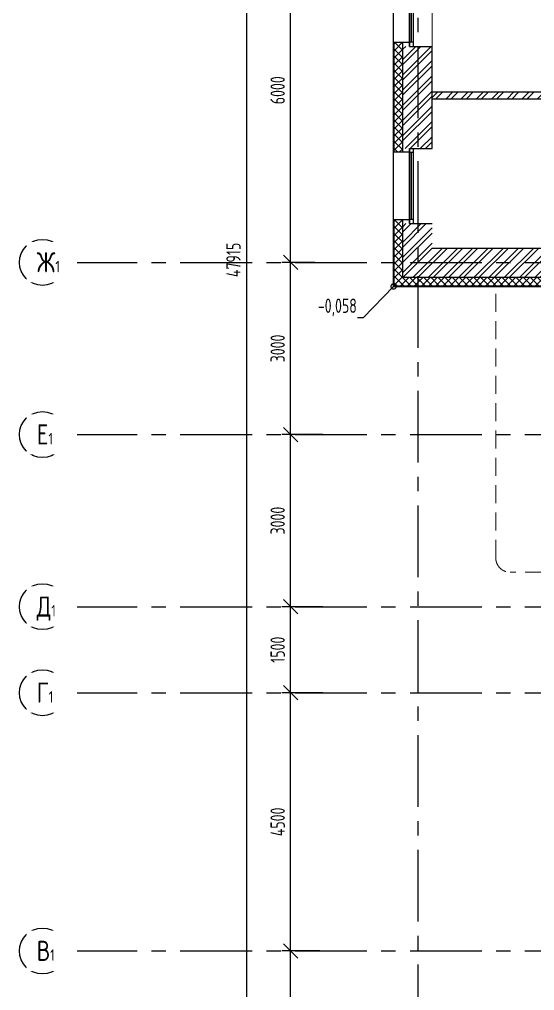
# Model space of a CAD drawing. Header units: millimetres. Extents: x -106726 to 8952771, y -150083 to 686385.
# Drawn here: x -13364 to -4396, y 38705 to 55629 of the extents above; entities that cross this region are included whole.
import ezdxf
from ezdxf import colors
from ezdxf.entities.mleader import LeaderData, LeaderLine
from ezdxf.math import Vec2, Vec3

# ---------------------------------------------------------------- set-up
doc = ezdxf.new("R2010")
doc.units = ezdxf.units.MM
doc.linetypes.add('CENTER', pattern=[2, 1.25, -0.25, 0.25, -0.25])
doc.linetypes.add('DASHED', pattern=[19.05, 12.7, -6.35])
doc.layers.get('Defpoints').update_dxf_attribs({"color": 8})
doc.layers.add('АР_новое окно', color=160, linetype='Continuous')
doc.styles.add('ISOCPEUR', font='isocpeur.ttf', dxfattribs={"width": 0.7})
doc.styles.add('ГОСТ 2.304', font='isocpeur.ttf', dxfattribs={"width": 0.7})
doc.dimstyles.new('СПДС', dxfattribs={"dimscale": 100, "dimtxt": 2.5, "dimasz": 2.5, "dimexe": 1.5, "dimexo": 0, "dimgap": 1, "dimtad": 1, "dimdec": 0, "dimrnd": 1, "dimtxsty": 'ГОСТ 2.304', "dimblk": 'OBLIQUE', "dimcen": 2.5, "dimdle": 1.5, "dimadec": 0, "dimazin": 2, "dimtfac": 0.75, "dimtdec": 0, "dimtmove": 1, "dimatfit": 3, "dimfxl": 1, "dimtolj": 1, "dimarcsym": 1})
pattern_1 = [(45, (-951676.66, 109617.1), (-132.58252, 132.58252), []), (45, (-951588.28, 109617.1), (-132.58252, 132.58252), [])]

# ---------------------------------------------------------------- blocks, each defined once
blk = doc.blocks.new('_Oblique')
at = {"color": 8, "linetype": 'ByBlock', "lineweight": -2}
blk.add_line((-0.5, -0.5), (0.5, 0.5), dxfattribs=at)
blk = doc.blocks.new('*D1024')
at = {"color": 8, "lineweight": -2, "ltscale": 100, "transparency": 16777216}
for p, q in [((-8643, 36245), (-8643, 39545)), ((-8134, 39395), (-8793, 39395)), ((-8301, 36395), (-8793, 36395))]:
    blk.add_line(p, q, dxfattribs=at)
at = {"layer": 'Defpoints', "color": 0, "ltscale": 100, "transparency": 16777216}
for p in [(-8643, 39395), (-8134, 39395), (-8301, 36395)]:
    blk.add_point(p, dxfattribs=at)
at = {"color": 8, "lineweight": -2, "ltscale": 100, "transparency": 16777216, "xscale": 250, "yscale": 250, "zscale": 250}
for p, rotation in [((-8643, 39395), 90), ((-8643, 36395), 270)]:
    blk.add_blockref('_Oblique', p, dxfattribs=dict(at, rotation=rotation))
at = {"color": 8, "ltscale": 100, "transparency": 16777216, "insert": (-8868, 37895), "char_height": 250, "attachment_point": 5, "rotation": 90, "style": 'ГОСТ 2.304'}
blk.add_mtext('\\A1;3000', dxfattribs=at)
blk = doc.blocks.new('*D1025')
at = {"color": 8, "lineweight": -2, "ltscale": 100, "transparency": 16777216}
for p, q in [((-8643, 39245), (-8643, 44045)), ((-8080, 43895), (-8793, 43895)), ((-8134, 39395), (-8793, 39395))]:
    blk.add_line(p, q, dxfattribs=at)
at = {"layer": 'Defpoints', "color": 0, "ltscale": 100, "transparency": 16777216}
for p in [(-8643, 43895), (-8080, 43895), (-8134, 39395)]:
    blk.add_point(p, dxfattribs=at)
at = {"color": 8, "lineweight": -2, "ltscale": 100, "transparency": 16777216, "xscale": 250, "yscale": 250, "zscale": 250}
for p, rotation in [((-8643, 43895), 90), ((-8643, 39395), 270)]:
    blk.add_blockref('_Oblique', p, dxfattribs=dict(at, rotation=rotation))
at = {"color": 8, "ltscale": 100, "transparency": 16777216, "insert": (-8868, 41645), "char_height": 250, "attachment_point": 5, "rotation": 90, "style": 'ГОСТ 2.304'}
blk.add_mtext('\\A1;4500', dxfattribs=at)
blk = doc.blocks.new('*D1048')
at = {"color": 8, "lineweight": -2, "ltscale": 100, "transparency": 16777216}
for p, q in [((-8643, 43745), (-8643, 45545)), ((-8080, 45395), (-8793, 45395)), ((-8080, 43895), (-8793, 43895))]:
    blk.add_line(p, q, dxfattribs=at)
at = {"layer": 'Defpoints', "color": 0, "ltscale": 100, "transparency": 16777216}
for p in [(-8643, 45395), (-8080, 45395), (-8080, 43895)]:
    blk.add_point(p, dxfattribs=at)
at = {"color": 8, "lineweight": -2, "ltscale": 100, "transparency": 16777216, "xscale": 250, "yscale": 250, "zscale": 250}
for p, rotation in [((-8643, 45395), 90), ((-8643, 43895), 270)]:
    blk.add_blockref('_Oblique', p, dxfattribs=dict(at, rotation=rotation))
at = {"color": 8, "ltscale": 100, "transparency": 16777216, "insert": (-8868, 44645), "char_height": 250, "attachment_point": 5, "rotation": 90, "style": 'ГОСТ 2.304'}
blk.add_mtext('\\A1;1500', dxfattribs=at)
blk = doc.blocks.new('*D1049')
at = {"color": 8, "lineweight": -2, "ltscale": 100, "transparency": 16777216}
for p, q in [((-8643, 45245), (-8643, 48545)), ((-8219, 48395), (-8793, 48395)), ((-8080, 45395), (-8793, 45395))]:
    blk.add_line(p, q, dxfattribs=at)
at = {"layer": 'Defpoints', "color": 0, "ltscale": 100, "transparency": 16777216}
for p in [(-8643, 48395), (-8219, 48395), (-8080, 45395)]:
    blk.add_point(p, dxfattribs=at)
at = {"color": 8, "lineweight": -2, "ltscale": 100, "transparency": 16777216, "xscale": 250, "yscale": 250, "zscale": 250}
for p, rotation in [((-8643, 48395), 90), ((-8643, 45395), 270)]:
    blk.add_blockref('_Oblique', p, dxfattribs=dict(at, rotation=rotation))
at = {"color": 8, "ltscale": 100, "transparency": 16777216, "insert": (-8868, 46895), "char_height": 250, "attachment_point": 5, "rotation": 90, "style": 'ГОСТ 2.304'}
blk.add_mtext('\\A1;3000', dxfattribs=at)
blk = doc.blocks.new('*D1050')
at = {"color": 8, "lineweight": -2, "ltscale": 100, "transparency": 16777216}
for p, q in [((-8643, 48245), (-8643, 51545)), ((-8219, 51395), (-8793, 51395)), ((-8080, 48395), (-8793, 48395))]:
    blk.add_line(p, q, dxfattribs=at)
at = {"layer": 'Defpoints', "color": 0, "ltscale": 100, "transparency": 16777216}
for p in [(-8643, 51395), (-8219, 51395), (-8080, 48395)]:
    blk.add_point(p, dxfattribs=at)
at = {"color": 8, "lineweight": -2, "ltscale": 100, "transparency": 16777216, "xscale": 250, "yscale": 250, "zscale": 250}
for p, rotation in [((-8643, 51395), 90), ((-8643, 48395), 270)]:
    blk.add_blockref('_Oblique', p, dxfattribs=dict(at, rotation=rotation))
at = {"color": 8, "ltscale": 100, "transparency": 16777216, "insert": (-8868, 49895), "char_height": 250, "attachment_point": 5, "rotation": 90, "style": 'ГОСТ 2.304'}
blk.add_mtext('\\A1;3000', dxfattribs=at)
blk = doc.blocks.new('*D1051')
at = {"color": 8, "lineweight": -2, "ltscale": 100, "transparency": 16777216}
for p, q in [((-8643, 51245), (-8643, 57545)), ((-7988, 57395), (-8793, 57395)), ((-8219, 51395), (-8793, 51395))]:
    blk.add_line(p, q, dxfattribs=at)
at = {"layer": 'Defpoints', "color": 0, "ltscale": 100, "transparency": 16777216}
for p in [(-8643, 57395), (-7988, 57395), (-8219, 51395)]:
    blk.add_point(p, dxfattribs=at)
at = {"color": 8, "lineweight": -2, "ltscale": 100, "transparency": 16777216, "xscale": 250, "yscale": 250, "zscale": 250}
for p, rotation in [((-8643, 57395), 90), ((-8643, 51395), 270)]:
    blk.add_blockref('_Oblique', p, dxfattribs=dict(at, rotation=rotation))
at = {"color": 8, "ltscale": 100, "transparency": 16777216, "insert": (-8868, 54395), "char_height": 250, "attachment_point": 5, "rotation": 90, "style": 'ГОСТ 2.304'}
blk.add_mtext('\\A1;6000', dxfattribs=at)
blk = doc.blocks.new('*D1044')
at = {"color": 8, "lineweight": -2, "ltscale": 100, "transparency": 16777216}
for p, q in [((-9413, 75545), (-9413, 27330)), ((-9469, 75395), (-9263, 75395)), ((-9469, 27480), (-9263, 27480))]:
    blk.add_line(p, q, dxfattribs=at)
at = {"layer": 'Defpoints', "color": 0, "ltscale": 100, "transparency": 16777216}
for p in [(-9469, 75395), (-9469, 27480), (-9413, 27480)]:
    blk.add_point(p, dxfattribs=at)
at = {"color": 8, "lineweight": -2, "ltscale": 100, "transparency": 16777216, "xscale": 250, "yscale": 250, "zscale": 250}
for p, rotation in [((-9413, 75395), 90), ((-9413, 27480), 270)]:
    blk.add_blockref('_Oblique', p, dxfattribs=dict(at, rotation=rotation))
at = {"color": 8, "ltscale": 100, "transparency": 16777216, "insert": (-9638, 51438), "char_height": 250, "attachment_point": 5, "rotation": 90, "style": 'ГОСТ 2.304'}
blk.add_mtext('\\A1;47915', dxfattribs=at)
blk = doc.blocks.new('*U609')
at = {"layer": 'АР_новое окно', "color": 8, "lineweight": 20}
for p, q in [((0, 1310), (-70, 1310)), ((0, 0), (-70, 0))]:
    blk.add_line(p, q, dxfattribs=at)
at = {"layer": 'АР_новое окно', "color": 8}
for p, q in [((-70, 1310), (-70, 0)), ((-70, 0), (-70, 1310)), ((0, 1240), (-70, 1240)), ((-35, 1240), (-35, 70)), ((0, 1310), (0, 0)), ((0, 70), (-70, 70))]:
    blk.add_line(p, q, dxfattribs=at)
blk = doc.blocks.new('_DotSmall')
at = {"color": 8, "linetype": 'ByBlock', "const_width": 0.5}
blk.add_lwpolyline([(-0.0625, 0, 1), (0.0625, 0, 1)], format="xyb", close=True, dxfattribs=at)

msp = doc.modelspace()

# ---------------------------------------------------------------- hatches: boundary and pattern name
at = {"ltscale": 100}
h = msp.add_hatch(dxfattribs=at)
h.set_pattern_fill('ANSI37', color=256, scale=700)
h.set_pattern_definition([(45, (-976790.15, 99707.145), (-61.871843, 61.871843), []), (135, (-976790.15, 99707.145), (-61.871843, -61.871843), [])])
h.paths.add_polyline_path([(-6840.1, 61385), (-6690, 61385), (-6690.1, 61385), (-6840.1, 61385)])
h.paths.add_polyline_path([(-6690.1, 52032.3), (-6840.1, 52032.3), (-6840.1, 50985), (-900.2, 50985), (-900.2, 50885), (-750.2, 50885), (-750.2, 51135), (-6690.1, 51135)])
h.paths.add_polyline_path([(-6690.1, 52135), (-6840.1, 52135), (-6840.1, 52032.3), (-6690.1, 52032.3)])
h.paths.add_polyline_path([(-6690.1, 55225), (-6840.1, 55225), (-6840.1, 53315), (-6690.1, 53315)])
h.paths.add_polyline_path([(-6690.1, 58305), (-6840.1, 58305), (-6840.1, 56405), (-6690.1, 56405)])
h.paths.add_polyline_path([(-6840.1, 59485), (-6690.1, 59485), (-6690.1, 61385), (-6840.1, 61385)])
h = msp.add_hatch(dxfattribs=at)
h.set_pattern_fill('ANSI32', color=256, scale=500)
h.set_pattern_definition([(45, (-951667.16, 109511.44), (-132.58252, 132.58252), []), (45, (-951578.77, 109511.44), (-132.58252, 132.58252), [])])
h.paths.add_polyline_path([(-230.1, 55623), (-350.1, 55623), (-350.1, 54364.9), (-6180.1, 54364.9), (-6180.1, 54244.9), (-350.1, 54244.9), (-350.1, 52930.3), (-230.1, 52930.3)])
h = msp.add_hatch(dxfattribs=at)
h.set_pattern_fill('ANSI32', color=256, scale=500)
h.set_pattern_definition(pattern_1)
h.paths.add_polyline_path([(-6180.1, 55160), (-6690.1, 55160), (-6690.1, 53380), (-6180.1, 53380)])
h = msp.add_hatch(dxfattribs=at)
h.set_pattern_fill('ANSI32', color=256, scale=500)
h.set_pattern_definition(pattern_1)
h.paths.add_polyline_path([(-6180.1, 52070), (-6690.1, 52070), (-6690.1, 51135), (-750.2, 51135), (-750.1, 50885), (-110.1, 50885), (-110.2, 51645), (-6180.1, 51645)])

# ---------------------------------------------------------------- linework, layer by layer
at = {"linetype": 'CENTER', "ltscale": 1000}
for p, q in [((-6430.1, 79157.5), (-6430.1, 23425.1)), ((-12563.8, 51395), (70614.6, 51395)), ((-12563.8, 48395), (70614.6, 48395)), ((-12563.8, 45395), (70614.6, 45395)), ((-12563.8, 43895), (70614.6, 43895)), ((-12563.8, 39395), (70614.6, 39395))]:
    msp.add_line(p, q, dxfattribs=at)
at = {"ltscale": 100}
for p, q in [((-6850.1, 53315), (-6850.1, 61385)), ((-6840.1, 53315), (-6840.1, 55225)), ((-6690.1, 53315), (-6690.1, 55225)), ((-6571.1, 55225), (-6690.1, 55225)), ((-6571.1, 55160), (-6571.1, 55225)), ((-6571.1, 55160), (-6180.1, 55160)), ((-6180.1, 53380), (-6180.1, 55160)), ((-6850.1, 52032.3), (-6850.1, 53315)), ((-6571.1, 53315), (-6690.1, 53315)), ((-6571.1, 53380), (-6180.1, 53380)), ((-6571.1, 53315), (-6571.1, 53380)), ((-6850.1, 50975), (-6850.1, 52135)), ((-6840.1, 52032.3), (-6840.1, 52135)), ((-6690.1, 51135), (-6690.1, 52135)), ((-6571.1, 52135), (-6690.1, 52135)), ((-6571.1, 52070), (-6571.1, 52135)), ((-6840.1, 50985), (-6840.1, 52112.9)), ((-6571.1, 52070), (-6180.1, 52070)), ((-6180.1, 51645), (-110.2, 51645)), ((-6690.1, 51135), (-750.2, 51135)), ((-6850.1, 50975), (-910.2, 50975)), ((-6840.1, 50985), (-900.2, 50985))]:
    msp.add_line(p, q, dxfattribs=at)
at = {"lineweight": 15, "ltscale": 100}
msp.add_line((-6180.1, 55160), (-6180.1, 56470), dxfattribs=at)
at = {"ltscale": 100}
for points in [[(-6690.1, 55225), (-6850.1, 55225)], [(-6180.1, 54364.9), (-350.1, 54364.9)], [(-6180.1, 54244.9), (-350.1, 54244.9)], [(-6690.1, 53315), (-6850.1, 53315)], [(-6690.1, 52135), (-6850.1, 52135)]]:
    msp.add_lwpolyline(points, dxfattribs=at)
at = {"linetype": 'DASHED', "lineweight": 15, "ltscale": 25}
for points in [[(-5070.9, 46245.1), (-5070.9, 51005)], [(-910.2, 45995.1), (-4820.9, 45995.1)]]:
    msp.add_lwpolyline(points, dxfattribs=at)
at = {"ltscale": 0.5}
for centre in [(-12963.8, 51395), (-12963.8, 48395), (-12963.8, 45395), (-12963.8, 43895), (-12963.8, 39395)]:
    msp.add_circle(centre, 400, dxfattribs=at)
at = {"linetype": 'DASHED', "lineweight": 15, "ltscale": 25}
msp.add_arc((-4820.9, 46245.1), 250, 180, 270, dxfattribs=at)

# ---------------------------------------------------------------- block references
at = {"xscale": -1, "rotation": 180}
for p in [(-6501.1, 56470), (-6501.1, 53380)]:
    msp.add_blockref('*U609', p, dxfattribs=at)

# ---------------------------------------------------------------- dimensions: what is measured, and where the dimension line sits
at = {"ltscale": 100}
for base, p1, p2, picture, middle in [((-9413.3, 27480), (-9469.1, 75395), (-9469.1, 27480), '*D1044', (-9638.3, 51437.5)), ((-8642.7, 57395), (-8219.3, 51395), (-7988.5, 57395), '*D1051', (-8867.7, 54395)), ((-8642.7, 51395), (-8079.8, 48395), (-8219.3, 51395), '*D1050', (-8867.7, 49895)), ((-8642.7, 48395), (-8079.8, 45395), (-8219.3, 48395), '*D1049', (-8867.7, 46895)), ((-8642.7, 45395), (-8079.8, 43895), (-8079.8, 45395), '*D1048', (-8867.7, 44645)), ((-8642.7, 43895), (-8133.8, 39395), (-8079.8, 43895), '*D1025', (-8867.7, 41645)), ((-8642.7, 39395), (-8300.8, 36395), (-8133.8, 39395), '*D1024', (-8867.7, 37895))]:
    dim = msp.add_linear_dim(base=base, p1=p1, p2=p2, angle=90, dimstyle='СПДС', override={"dimclrd": 8, "dimclre": 8, "dimclrt": 8}, dxfattribs=at)
    dim.commit()
    dim.dimension.update_dxf_attribs({"geometry": picture, "text_midpoint": middle})

# ---------------------------------------------------------------- leaders
ml = msp.add_multileader_mtext('Standard')
ml.set_content('-0,058', color=8, style='ISOCPEUR')
ml.set_leader_properties(color=8, linetype='Continuous', lineweight=-1)
ml.set_arrow_properties(name='DOTSMALL')
ml.build(insert=Vec2(0, 0))
ml.multileader.update_dxf_attribs({"has_text_frame": 1, "text_left_attachment_type": 4, "text_right_attachment_type": 4, "dogleg_length": 100, "arrow_head_size": 180})
ctx = ml.context
ctx.base_point, ctx.char_height, ctx.arrow_head_size, ctx.landing_gap_size, ctx.plane_origin = Vec3(-8218.2, 50431.2), 250, 180, 50, Vec3(-2090.7, 50478.3)
ctx.left_attachment, ctx.right_attachment = 4, 4
notes = []
notes.append((ctx, [(1, (1, 1, 0), (-7379.4, 50431.2), (-1, 0), 100, [(0, [(-6850.1, 50975)], 0, [])])]))
ctx.mtext.insert, ctx.mtext.width, ctx.mtext.defined_height, ctx.mtext.line_spacing_style, ctx.mtext.flow_direction = Vec3(-8168.2, 50764.5), 920.162, 947.1, 2, 5
for ctx, leaders in notes:
    for number, flags, end, landing, length, lines in leaders:
        leader = LeaderData()
        leader.index, (leader.has_last_leader_line, leader.has_dogleg_vector, leader.attachment_direction) = number, flags
        leader.last_leader_point, leader.dogleg_vector, leader.dogleg_length = Vec3(end), Vec3(landing), length
        for number, points, colour, breaks in lines:
            line = LeaderLine()
            line.index, line.vertices, line.color, line.breaks = number, Vec3.list(points), colors.encode_raw_color(colour), breaks
            leader.lines.append(line)
        ctx.leaders.append(leader)

# ---------------------------------------------------------------- next in the draw order: texts
at = {"char_height": 350, "width": 528.82, "attachment_point": 1, "line_spacing_factor": 1.149209, "style": 'ГОСТ 2.304', "bg_fill": 2}
for s, insert in [('{\\W0.8;Ж\\H0.57143x;1}', (-13063.6, 51572.8)), ('{\\W0.8;Е\\H0.57143x;1}', (-13063.6, 48572.8)), ('{\\W0.8;Д\\H0.57143x;1}', (-13063.6, 45572.8)), ('{\\W0.8;Г\\H0.57143x;1}', (-13063.6, 44072.8)), ('{\\W0.8;В\\H0.57143x;1}', (-13063.6, 39572.8))]:
    msp.add_mtext(s, dxfattribs=dict(at, insert=insert))

doc.saveas('drawing.dxf')
